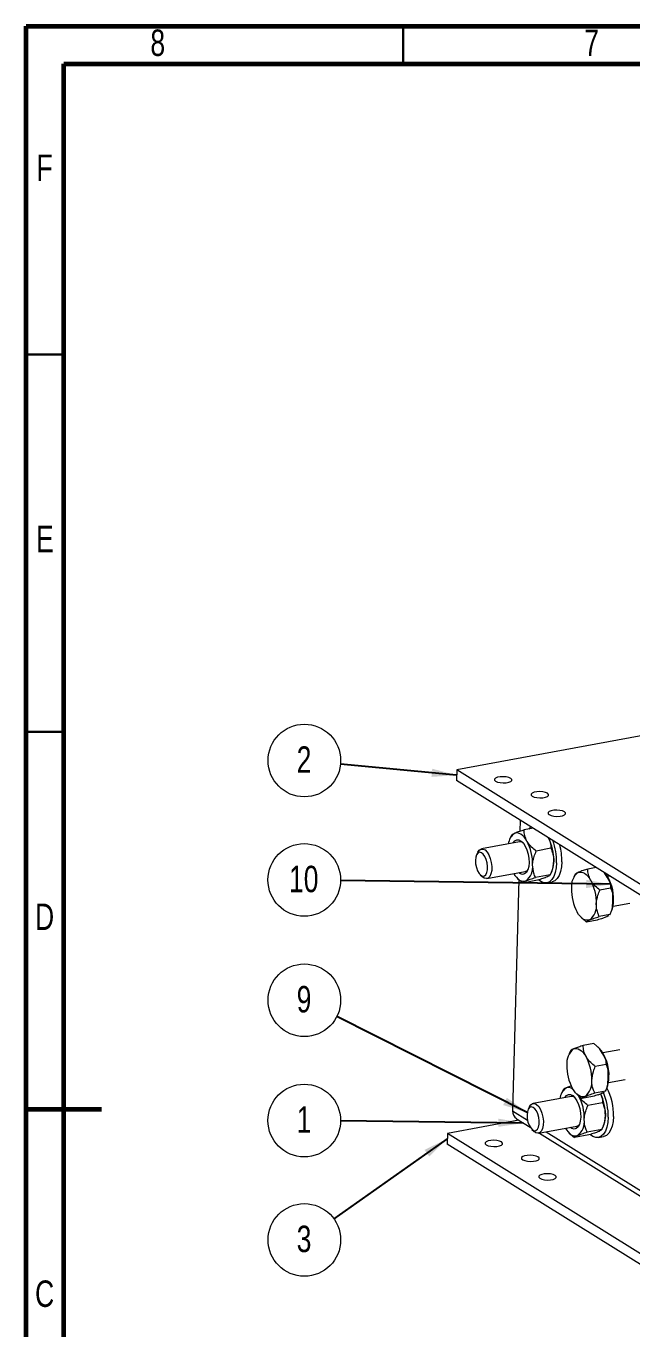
# Model space of a CAD drawing. Header units: millimetres. Extents: x 15 to 415, y 5 to 292.
# Drawn here: x 15 to 95.3, y 119.4 to 292 of the extents above; entities that cross this region are included whole.
import ezdxf

# ---------------------------------------------------------------- set-up
doc = ezdxf.new("R2010")
doc.units = ezdxf.units.MM
doc.styles.add('SLDTEXTSTYLE0', font='TXT', dxfattribs={"width": 0.75})
doc.dimstyles.new('SLDDIMSTYLE0', dxfattribs={"dimtxt": 0.18, "dimasz": 3.302, "dimexe": 0, "dimexo": 0.0625, "dimgap": 0, "dimtad": 0, "dimtih": 1, "dimtoh": 1, "dimdec": 0, "dimrnd": 1e-09, "dimzin": 0, "dimdsep": 46, "dimtxsty": 'Standard', "dimsah": 1, "dimcen": 0.09, "dimadec": 0, "dimazin": 0, "dimtfac": 3.302, "dimtdec": 0, "dimtofl": 0, "dimtmove": 0, "dimatfit": 3, "dimfxl": 1, "dimfrac": 2, "dimtolj": 1, "dimtzin": 0, "dimarcsym": 0})

# ---------------------------------------------------------------- blocks, each defined once
blk = doc.blocks.new('SW_NOTE_15')
at = {"color": 0, "linetype": 'Continuous', "lineweight": 0}
blk.add_circle((-3.92, -2.78), 4.81, dxfattribs=at)
at = {"color": 0, "linetype": 'Continuous', "lineweight": 0, "insert": (-3.96, -0.89), "char_height": 3.5, "attachment_point": 2, "style": 'SLDTEXTSTYLE0'}
blk.add_mtext('3', dxfattribs=at)
blk = doc.blocks.new('SW_NOTE_16')
at = {"color": 0, "linetype": 'Continuous', "lineweight": 0}
blk.add_circle((-4.81, 0.05), 4.81, dxfattribs=at)
at = {"color": 0, "linetype": 'Continuous', "lineweight": 0, "insert": (-4.84, 1.94), "char_height": 3.5, "attachment_point": 2, "style": 'SLDTEXTSTYLE0'}
blk.add_mtext('1', dxfattribs=at)
blk = doc.blocks.new('SW_NOTE_17')
at = {"color": 0, "linetype": 'Continuous', "lineweight": 0}
blk.add_circle((-4.29, 2.16), 4.81, dxfattribs=at)
at = {"color": 0, "linetype": 'Continuous', "lineweight": 0, "insert": (-4.33, 4.05), "char_height": 3.5, "attachment_point": 2, "style": 'SLDTEXTSTYLE0'}
blk.add_mtext('9', dxfattribs=at)
blk = doc.blocks.new('SW_NOTE_18')
at = {"color": 0, "linetype": 'Continuous', "lineweight": 0}
blk.add_circle((-4.81, 0.07), 4.81, dxfattribs=at)
at = {"color": 0, "linetype": 'Continuous', "lineweight": 0, "insert": (-4.88, 1.95), "char_height": 3.5, "attachment_point": 2, "style": 'SLDTEXTSTYLE0'}
blk.add_mtext('10', dxfattribs=at)
blk = doc.blocks.new('SW_NOTE_19')
at = {"color": 0, "linetype": 'Continuous', "lineweight": 0}
blk.add_circle((-4.78, 0.46), 4.81, dxfattribs=at)
at = {"color": 0, "linetype": 'Continuous', "lineweight": 0, "insert": (-4.82, 2.34), "char_height": 3.5, "attachment_point": 2, "style": 'SLDTEXTSTYLE0'}
blk.add_mtext('2', dxfattribs=at)

msp = doc.modelspace()

# ---------------------------------------------------------------- linework, layer by layer
at = {"color": 7, "linetype": 'Continuous', "lineweight": 60}
for p, q in [((15, 292), (415, 292)), ((15, 5), (15, 292)), ((20, 287), (410, 287)), ((20, 10), (20, 287)), ((15, 148.5), (25, 148.5))]:
    msp.add_line(p, q, dxfattribs=at)
at = {"color": 7, "linetype": 'Continuous', "lineweight": 30}
for p, q in [((65, 292), (65, 287)), ((15, 248.5), (20, 248.5)), ((15, 198.5), (20, 198.5))]:
    msp.add_line(p, q, dxfattribs=at)
at = {"color": 7, "linetype": 'Continuous', "lineweight": 15}
for p, q in [((123.82, 202.98), (72.1, 193.44)), ((72.1, 193.44), (72.06, 192.04)), ((105.02, 172.92), (72.1, 193.44)), ((104.98, 171.51), (72.06, 192.04)), ((80.51, 186.77), (80.47, 185.29)), ((79.35, 184.78), (79.17, 184.4)), ((82.23, 185.7), (81.03, 185.48)), ((80.42, 183.9), (75.36, 182.97)), ((84.57, 183.05), (82.63, 182.69)), ((74.9, 182.55), (74.72, 182.18)), ((75.2, 179.55), (75.51, 179.26)), ((76.09, 179.04), (81.15, 179.97)), ((84.47, 179.54), (82.54, 179.18)), ((84.47, 179.54), (84.45, 179.51)), ((84.46, 179.51), (84.65, 179.89)), ((87.79, 179.61), (87.61, 179.23)), ((90.56, 180.5), (89.47, 180.3)), ((92.01, 179.23), (91.68, 179.81)), ((80.3, 178.92), (79.5, 148.26)), ((80.15, 179.06), (80.33, 178.9)), ((80.33, 178.91), (80.85, 178.45)), ((82.78, 178.81), (80.85, 178.45)), ((84.03, 178.47), (84.72, 178.6)), ((92.41, 178.54), (92.01, 179.23)), ((92.37, 179.38), (92.08, 179.32)), ((92.49, 177.78), (91.07, 177.52)), ((92.74, 175.21), (92.76, 176.09)), ((92.76, 176.09), (92.79, 176.96)), ((92.39, 174.24), (92.51, 174.5)), ((92.81, 175.39), (95.04, 175.8)), ((88.6, 173.89), (88.77, 173.72)), ((88.78, 173.73), (89.29, 173.28)), ((90.71, 173.54), (89.29, 173.28)), ((92.4, 174.27), (90.98, 174.01)), ((91.45, 173.78), (91.87, 173.97)), ((91.79, 173.93), (91.82, 173.94)), ((91.87, 173.97), (92.29, 174.15)), ((92.4, 174.27), (92.37, 174.24)), ((90.28, 157.18), (88.86, 156.92)), ((90.28, 157.18), (91, 156.54)), ((87.19, 156.22), (87, 155.84)), ((90.88, 156.67), (90.8, 156.74)), ((91.4, 155.85), (91, 156.54)), ((91.8, 155.15), (91.4, 155.85)), ((93.71, 156.35), (91.47, 155.94)), ((91.88, 154.4), (90.46, 154.14)), ((92.13, 151.82), (92.16, 152.7)), ((92.16, 152.7), (92.18, 153.58)), ((92.2, 152.01), (94.43, 152.42)), ((86.19, 151.05), (86.01, 150.67)), ((87.99, 150.5), (88.16, 150.34)), ((88.17, 150.35), (88.68, 149.9)), ((91.79, 150.89), (90.37, 150.63)), ((90.84, 150.4), (91.26, 150.58)), ((91.18, 150.55), (91.21, 150.55)), ((91.26, 150.58), (91.69, 150.76)), ((91.79, 150.89), (91.77, 150.86)), ((91.78, 150.85), (91.9, 151.11)), ((81.74, 148.82), (81.56, 148.44)), ((87.26, 150.17), (82.2, 149.24)), ((90.1, 150.16), (88.68, 149.9)), ((91.41, 149.32), (89.47, 148.96)), ((80.34, 147.01), (70.85, 145.26)), ((80, 147.22), (81.82, 146.09)), ((70.85, 145.26), (70.81, 143.86)), ((103.76, 124.74), (70.85, 145.26)), ((82.05, 145.81), (82.35, 145.53)), ((82.93, 145.3), (87.99, 146.24)), ((83.05, 145.32), (112.92, 126.7)), ((87, 145.32), (87.17, 145.16)), ((87.18, 145.17), (87.69, 144.72)), ((89.62, 145.08), (87.69, 144.72)), ((91.32, 145.81), (89.38, 145.45)), ((91.32, 145.81), (91.29, 145.78)), ((91.3, 145.77), (91.49, 146.15)), ((103.73, 123.34), (70.81, 143.86)), ((90.87, 144.73), (91.56, 144.86))]:
    msp.add_line(p, q, dxfattribs=at)
at = {"color": 8, "linetype": 'Continuous', "lineweight": 15}
for p, q in [((79.5, 148.26), (81.47, 147.03)), ((83.94, 145.49), (112.42, 127.74))]:
    msp.add_line(p, q, dxfattribs=at)
at = {"color": 7, "linetype": 'Continuous', "lineweight": 15, "flags": 128}
for points in [[(79.26, 192.32), (79, 192.43), (78.64, 192.51), (78.24, 192.54), (77.84, 192.53), (77.49, 192.46), (77.23, 192.36), (77.09, 192.22), (77.1, 192.08), (77.24, 191.94), (77.5, 191.83), (77.86, 191.75), (78.26, 191.71), (78.66, 191.73), (79.01, 191.8), (79.27, 191.9), (79.41, 192.03), (79.41, 192.18), (79.26, 192.32)], [(84.11, 190.34), (83.85, 190.45), (83.49, 190.53), (83.09, 190.56), (82.69, 190.55), (82.34, 190.48), (82.08, 190.38), (81.94, 190.24), (81.95, 190.1), (82.09, 189.96), (82.35, 189.85), (82.71, 189.77), (83.11, 189.73), (83.51, 189.75), (83.86, 189.82), (84.12, 189.92), (84.26, 190.05), (84.26, 190.2), (84.11, 190.34)], [(86.38, 187.88), (86.11, 188), (85.76, 188.07), (85.36, 188.11), (84.96, 188.09), (84.6, 188.03), (84.34, 187.92), (84.21, 187.79), (84.21, 187.64), (84.35, 187.51), (84.62, 187.39), (84.97, 187.31), (85.37, 187.28), (85.78, 187.3), (86.13, 187.36), (86.39, 187.47), (86.52, 187.6), (86.52, 187.74), (86.38, 187.88)], [(81.4, 184), (81.21, 184.3), (81.01, 184.56), (80.8, 184.77), (80.59, 184.93), (80.37, 185.03), (80.16, 185.09), (79.95, 185.09), (79.75, 185.03)], [(81.71, 185.6), (81.78, 185.71), (81.91, 185.9)], [(79.58, 183.75), (79.59, 183.76), (79.8, 184.03), (80.06, 184.17), (80.34, 184.16), (80.64, 184.01), (80.92, 183.73), (81.18, 183.33), (81.4, 182.84), (81.57, 182.29), (81.66, 181.71), (81.68, 181.15)], [(74.57, 181.44), (74.59, 180.98), (74.69, 180.51), (74.84, 180.08), (75.05, 179.73), (75.28, 179.48), (75.52, 179.37), (75.75, 179.39), (75.95, 179.55), (76.09, 179.83), (76.17, 180.22), (76.18, 180.66), (76.12, 181.13), (76, 181.59), (75.82, 181.98), (75.6, 182.29), (75.36, 182.47), (75.12, 182.52), (74.9, 182.42), (74.73, 182.2), (74.61, 181.86), (74.57, 181.44)], [(74.9, 182.55), (75.07, 182.8), (75.3, 182.95), (75.56, 182.96), (75.84, 182.83), (76.11, 182.55), (76.35, 182.17), (76.54, 181.69), (76.67, 181.17), (76.73, 180.63), (76.72, 180.12), (76.63, 179.68), (76.48, 179.33), (76.27, 179.11), (76.02, 179.03), (75.74, 179.09), (75.51, 179.26)], [(86.02, 181.27), (85.97, 180.58), (85.84, 179.97), (85.65, 179.44), (85.4, 179.03), (85.09, 178.75), (84.75, 178.6), (84.72, 178.6)], [(79.66, 179.69), (79.8, 179.47), (80, 179.21), (80.21, 179), (80.43, 178.84), (80.64, 178.74), (80.86, 178.68), (81.06, 178.68), (81.26, 178.74)], [(81.68, 181.15), (81.63, 180.63), (81.51, 180.19), (81.33, 179.86), (81.09, 179.66), (80.82, 179.59), (80.52, 179.67), (80.31, 179.81)], [(85.33, 181.14), (85.28, 180.45), (85.15, 179.84), (84.96, 179.32), (84.71, 178.91), (84.4, 178.62), (84.06, 178.47), (83.69, 178.47), (83.31, 178.6), (82.99, 178.82)], [(88.19, 179.86), (88.39, 179.91), (88.6, 179.91), (88.81, 179.86), (89.03, 179.75), (89.24, 179.59), (89.45, 179.38), (89.65, 179.13), (89.84, 178.83)], [(89.7, 173.57), (89.5, 173.51), (89.3, 173.51), (89.08, 173.56), (88.87, 173.67), (88.65, 173.83), (88.45, 174.04), (88.25, 174.3), (88.06, 174.59)], [(92.17, 174.09), (91.99, 173.99), (91.82, 173.94)], [(87.58, 156.47), (87.78, 156.53), (87.99, 156.53), (88.2, 156.47), (88.42, 156.37), (88.63, 156.21), (88.84, 156), (89.04, 155.74), (89.23, 155.45)], [(90.88, 156.67), (90.9, 156.65), (91, 156.54)], [(86.42, 150.01), (86.43, 150.02), (86.64, 150.29), (86.9, 150.43), (87.18, 150.42), (87.48, 150.28), (87.76, 149.99), (88.03, 149.59), (88.24, 149.1), (88.41, 148.56), (88.5, 147.98), (88.52, 147.42)], [(89.09, 150.18), (88.9, 150.13), (88.69, 150.12), (88.48, 150.18), (88.26, 150.29), (88.05, 150.45), (87.84, 150.66), (87.64, 150.91), (87.45, 151.21)], [(91.56, 150.71), (91.38, 150.6), (91.21, 150.55)], [(81.41, 147.71), (81.43, 147.25), (81.53, 146.78), (81.68, 146.35), (81.89, 146), (82.12, 145.75), (82.36, 145.63), (82.59, 145.66), (82.79, 145.82), (82.93, 146.1), (83.01, 146.48), (83.03, 146.93), (82.97, 147.4), (82.84, 147.85), (82.66, 148.25), (82.44, 148.55), (82.2, 148.73), (81.96, 148.78), (81.74, 148.69), (81.57, 148.47), (81.46, 148.13), (81.41, 147.71)], [(81.74, 148.82), (81.91, 149.07), (82.14, 149.22), (82.4, 149.23), (82.68, 149.09), (82.95, 148.82), (83.19, 148.43), (83.38, 147.96), (83.51, 147.43), (83.57, 146.9), (83.56, 146.39), (83.47, 145.94), (83.32, 145.6), (83.11, 145.38), (82.86, 145.29), (82.58, 145.36), (82.35, 145.53)], [(88.52, 147.42), (88.47, 146.9), (88.35, 146.46), (88.17, 146.13), (87.93, 145.92), (87.66, 145.86), (87.36, 145.93), (87.15, 146.08)], [(92.17, 147.41), (92.12, 146.72), (91.99, 146.1), (91.8, 145.58), (91.55, 145.17), (91.24, 144.89), (90.9, 144.74), (90.53, 144.73), (90.15, 144.87), (89.83, 145.08)], [(92.86, 147.53), (92.81, 146.85), (92.68, 146.23), (92.49, 145.71), (92.24, 145.3), (91.93, 145.01), (91.59, 144.87), (91.56, 144.86)], [(86.5, 145.96), (86.64, 145.73), (86.84, 145.48), (87.05, 145.27), (87.27, 145.11), (87.48, 145), (87.7, 144.95), (87.9, 144.95), (88.1, 145.01)], [(78.01, 144.14), (77.75, 144.26), (77.39, 144.34), (76.99, 144.37), (76.59, 144.35), (76.24, 144.29), (75.98, 144.18), (75.84, 144.05), (75.84, 143.91), (75.98, 143.77), (76.25, 143.65), (76.6, 143.57), (77.01, 143.54), (77.41, 143.56), (77.76, 143.62), (78.02, 143.73), (78.16, 143.86), (78.15, 144), (78.01, 144.14)], [(82.86, 142.16), (82.6, 142.28), (82.24, 142.36), (81.84, 142.39), (81.44, 142.37), (81.09, 142.31), (80.83, 142.2), (80.69, 142.07), (80.69, 141.93), (80.83, 141.79), (81.1, 141.67), (81.45, 141.59), (81.86, 141.56), (82.26, 141.58), (82.61, 141.64), (82.87, 141.75), (83.01, 141.88), (83, 142.02), (82.86, 142.16)], [(85.12, 139.71), (84.86, 139.82), (84.51, 139.9), (84.1, 139.93), (83.7, 139.92), (83.35, 139.85), (83.09, 139.75), (82.95, 139.61), (82.96, 139.47), (83.1, 139.33), (83.36, 139.22), (83.72, 139.14), (84.12, 139.1), (84.52, 139.12), (84.87, 139.19), (85.13, 139.29), (85.27, 139.42), (85.27, 139.57), (85.12, 139.71)]]:
    msp.add_lwpolyline(points, dxfattribs=at)
at = {"color": 7, "linetype": 'Continuous', "lineweight": 15}
for centre, radius, start, end in [((80.88, 183.43), 1.96, 125.1925, 174.1154), ((80.5, 183.31), 0.602, 51.0436, 97.7693), ((75.89, 181.02), 6.26, 358.5085, 28.46), ((78.66, 181.53), 6.3, 358.5578, 27.5032), ((77.3, 181.3), 8.03, 358.8752, 20.1944), ((77.97, 181.42), 8.05, 358.8997, 14.9862), ((81.36, 181.34), 3.59, 336.0921, 0.5346), ((81.01, 180.55), 0.6, 283.0257, 329.9787), ((79.85, 180.58), 2.32, 307.4223, 6.9627), ((89.6, 178.02), 2.32, 127.4223, 186.9627), ((87.11, 176.36), 5.78, 357.5122, 35.746), ((84.34, 175.85), 6.26, 358.5085, 28.46), ((85.99, 176.17), 6.84, 6.6873, 20.2812), ((93.56, 177.58), 6.26, 178.5085, 208.46), ((89.08, 176.11), 3.8, 338.9444, 0.0357), ((88.3, 175.41), 2.32, 307.4223, 6.9627), ((89.79, 175.77), 3, 334.9287, 349.2979), ((88.99, 154.63), 2.32, 127.4223, 186.9627), ((83.73, 152.46), 6.26, 358.5085, 28.46), ((86.8, 153.02), 5.48, 356.9059, 41.12), ((92.95, 154.19), 6.26, 178.5085, 208.46), ((85.39, 152.78), 6.84, 6.6873, 20.2812), ((87.69, 152.02), 2.32, 307.4223, 6.9627), ((88.47, 152.72), 3.8, 338.9444, 0.0357), ((87.72, 149.69), 1.96, 125.1925, 174.1154), ((86.91, 150.43), 0.924, 52.188, 110.0464), ((82.74, 147.29), 6.26, 358.5085, 28.46), ((85.43, 147.79), 6.36, 358.6452, 25.6296), ((84.25, 147.58), 7.92, 358.748, 23.1928), ((89.18, 152.38), 3, 334.9287, 349.2979), ((85.23, 147.75), 7.64, 358.348, 27.759), ((87.35, 149.57), 0.602, 51.0436, 97.7693), ((80.65, 148.18), 1.15, 175.9348, 235.6077), ((86.69, 146.84), 2.32, 307.4223, 6.9627), ((88.2, 147.61), 3.59, 336.0921, 0.5346), ((87.86, 146.82), 0.6, 283.0257, 329.9787)]:
    msp.add_arc(centre, radius, start, end, dxfattribs=at)
for points, knots in [([(79.75, 185.03), (79.63, 184.97), (79.41, 184.87), (79.38, 184.8), (79.36, 184.77)], [0, 0, 0, 0, 0.572425, 1, 1, 1, 1]), ([(81.03, 185.48), (80.81, 185.41), (80.37, 185.27), (79.96, 185.12), (79.79, 185.05), (79.75, 185.03)], [0, 0, 0, 0, 0.432383, 0.879551, 1, 1, 1, 1]), ([(81.4, 184), (81.28, 184.25), (81.05, 184.75), (81.04, 185.23), (81.03, 185.48)], [0, 0, 0, 0, 0.503997, 1, 1, 1, 1]), ([(82.63, 182.69), (82.42, 182.87), (81.99, 183.22), (81.6, 183.67), (81.43, 183.95), (81.4, 184)], [0, 0, 0, 0, 0.432383, 0.879551, 1, 1, 1, 1]), ([(84.23, 184.45), (84.33, 184.23), (84.55, 183.76), (84.56, 183.29), (84.57, 183.05)], [0, 0, 0, 0, 0.479871, 1, 1, 1, 1]), ([(84.57, 183.05), (84.61, 182.94), (84.74, 182.66), (84.9, 182.14), (84.96, 181.67), (84.95, 181.41), (84.95, 181.38)], [0, 0, 0, 0, 0.211625, 0.570723, 0.940768, 1, 1, 1, 1]), ([(82.15, 180.86), (82.15, 180.9), (82.16, 181.15), (82.24, 181.64), (82.43, 182.22), (82.58, 182.57), (82.63, 182.69)], [0, 0, 0, 0, 0.059231, 0.41722, 0.788379, 1, 1, 1, 1]), ([(84.95, 181.38), (84.9, 180.98), (84.83, 180.36), (84.57, 179.76), (84.47, 179.54)], [0, 0, 0, 0, 0.627353, 1, 1, 1, 1]), ([(82.54, 179.18), (82.45, 179.37), (82.23, 179.88), (82.18, 180.48), (82.15, 180.86)], [0, 0, 0, 0, 0.372647, 1, 1, 1, 1]), ([(88.19, 179.86), (88.07, 179.8), (87.85, 179.69), (87.82, 179.63), (87.8, 179.6)], [0, 0, 0, 0, 0.572425, 1, 1, 1, 1]), ([(89.47, 180.3), (89.26, 180.23), (88.81, 180.09), (88.41, 179.95), (88.23, 179.87), (88.19, 179.86)], [0, 0, 0, 0, 0.432383, 0.879551, 1, 1, 1, 1]), ([(89.84, 178.83), (89.72, 179.08), (89.49, 179.58), (89.48, 180.06), (89.47, 180.3)], [0, 0, 0, 0, 0.503997, 1, 1, 1, 1]), ([(80.85, 178.45), (80.86, 178.49), (80.89, 178.55), (81.07, 178.65), (81.23, 178.72), (81.26, 178.74)], [0, 0, 0, 0, 0.432383, 0.879551, 1, 1, 1, 1]), ([(81.26, 178.74), (81.43, 178.81), (81.78, 178.94), (82.29, 179.1), (82.54, 179.18)], [0, 0, 0, 0, 0.503997, 1, 1, 1, 1]), ([(84.06, 179.26), (83.89, 179.19), (83.54, 179.05), (83.03, 178.89), (82.78, 178.81)], [0, 0, 0, 0, 0.503997, 1, 1, 1, 1]), ([(84.4, 179.44), (84.34, 179.4), (84.26, 179.34), (84.1, 179.27), (84.06, 179.26)], [0, 0, 0, 0, 0.787798, 1, 1, 1, 1]), ([(91.07, 177.52), (90.86, 177.69), (90.43, 178.04), (90.04, 178.5), (89.87, 178.77), (89.84, 178.83)], [0, 0, 0, 0, 0.432383, 0.879551, 1, 1, 1, 1]), ([(92.41, 178.54), (92.41, 178.53), (92.47, 178.27), (92.48, 178.02), (92.49, 177.78)], [0, 0, 0, 0, 0.038997, 1, 1, 1, 1]), ([(90.59, 175.69), (90.64, 176.08), (90.72, 176.7), (90.98, 177.3), (91.07, 177.52)], [0, 0, 0, 0, 0.628916, 1, 1, 1, 1]), ([(92.49, 177.78), (92.57, 177.59), (92.69, 177.33), (92.77, 177.04), (92.79, 176.96)], [0, 0, 0, 0, 0.717744, 1, 1, 1, 1]), ([(90.98, 174.01), (90.93, 174.13), (90.79, 174.43), (90.64, 174.96), (90.59, 175.41), (90.59, 175.66), (90.59, 175.69)], [0, 0, 0, 0, 0.23989, 0.591093, 0.952895, 1, 1, 1, 1]), ([(92.74, 175.21), (92.69, 175.04), (92.59, 174.72), (92.46, 174.42), (92.4, 174.27)], [0, 0, 0, 0, 0.535034, 1, 1, 1, 1]), ([(89.29, 173.28), (89.3, 173.31), (89.33, 173.38), (89.51, 173.48), (89.67, 173.55), (89.7, 173.57)], [0, 0, 0, 0, 0.432383, 0.879551, 1, 1, 1, 1]), ([(89.7, 173.57), (89.88, 173.64), (90.22, 173.77), (90.73, 173.93), (90.98, 174.01)], [0, 0, 0, 0, 0.503997, 1, 1, 1, 1]), ([(91.45, 173.78), (91.44, 173.78), (91.22, 173.7), (90.96, 173.62), (90.71, 173.54)], [0, 0, 0, 0, 0.038997, 1, 1, 1, 1]), ([(87.58, 156.47), (87.46, 156.41), (87.24, 156.31), (87.21, 156.24), (87.2, 156.22)], [0, 0, 0, 0, 0.5724247, 1, 1, 1, 1]), ([(88.86, 156.92), (88.65, 156.85), (88.21, 156.71), (87.8, 156.56), (87.62, 156.49), (87.58, 156.47)], [0, 0, 0, 0, 0.432383, 0.879551, 1, 1, 1, 1]), ([(89.23, 155.45), (89.12, 155.7), (88.89, 156.19), (88.87, 156.68), (88.86, 156.92)], [0, 0, 0, 0, 0.503997, 1, 1, 1, 1]), ([(90.46, 154.14), (90.25, 154.31), (89.82, 154.66), (89.43, 155.12), (89.27, 155.39), (89.23, 155.45)], [0, 0, 0, 0, 0.432383, 0.879551, 1, 1, 1, 1]), ([(89.99, 152.3), (90.03, 152.69), (90.11, 153.32), (90.37, 153.91), (90.46, 154.14)], [0, 0, 0, 0, 0.628916, 1, 1, 1, 1]), ([(91.8, 155.15), (91.8, 155.14), (91.86, 154.89), (91.87, 154.64), (91.88, 154.4)], [0, 0, 0, 0, 0.038997, 1, 1, 1, 1]), ([(91.88, 154.4), (91.97, 154.21), (92.08, 153.95), (92.16, 153.66), (92.18, 153.58)], [0, 0, 0, 0, 0.717744, 1, 1, 1, 1]), ([(90.37, 150.63), (90.32, 150.75), (90.18, 151.05), (90.03, 151.57), (89.98, 152.02), (89.98, 152.27), (89.99, 152.3)], [0, 0, 0, 0, 0.23989, 0.591093, 0.952895, 1, 1, 1, 1]), ([(86.59, 151.3), (86.47, 151.24), (86.25, 151.13), (86.22, 151.07), (86.2, 151.04)], [0, 0, 0, 0, 0.572425, 1, 1, 1, 1]), ([(87.3, 151.56), (87.28, 151.55), (87.04, 151.47), (86.81, 151.39), (86.63, 151.31), (86.59, 151.3)], [0, 0, 0, 0, 0.066189, 0.801843, 1, 1, 1, 1]), ([(89.47, 148.96), (89.26, 149.13), (88.83, 149.48), (88.44, 149.94), (88.27, 150.21), (88.24, 150.27)], [0, 0, 0, 0, 0.432383, 0.879551, 1, 1, 1, 1]), ([(89.09, 150.18), (89.27, 150.25), (89.61, 150.39), (90.12, 150.55), (90.37, 150.63)], [0, 0, 0, 0, 0.503997, 1, 1, 1, 1]), ([(90.84, 150.4), (90.83, 150.4), (90.61, 150.32), (90.35, 150.24), (90.1, 150.16)], [0, 0, 0, 0, 0.038997, 1, 1, 1, 1]), ([(91.12, 150.58), (91.2, 150.4), (91.4, 149.97), (91.4, 149.56), (91.41, 149.32)], [0, 0, 0, 0, 0.421474, 1, 1, 1, 1]), ([(92.13, 151.82), (92.08, 151.65), (91.99, 151.34), (91.85, 151.03), (91.79, 150.89)], [0, 0, 0, 0, 0.535034, 1, 1, 1, 1]), ([(88.68, 149.9), (88.7, 149.93), (88.73, 149.99), (88.9, 150.1), (89.06, 150.17), (89.09, 150.18)], [0, 0, 0, 0, 0.432383, 0.879551, 1, 1, 1, 1]), ([(88.99, 147.13), (88.99, 147.16), (89, 147.42), (89.08, 147.91), (89.27, 148.49), (89.42, 148.83), (89.47, 148.96)], [0, 0, 0, 0, 0.059231, 0.41722, 0.788379, 1, 1, 1, 1]), ([(91.41, 149.32), (91.46, 149.21), (91.59, 148.92), (91.74, 148.41), (91.8, 147.94), (91.79, 147.68), (91.79, 147.64)], [0, 0, 0, 0, 0.211625, 0.570723, 0.940768, 1, 1, 1, 1]), ([(89.38, 145.45), (89.3, 145.64), (89.07, 146.15), (89.02, 146.75), (88.99, 147.13)], [0, 0, 0, 0, 0.372647, 1, 1, 1, 1]), ([(91.79, 147.64), (91.75, 147.25), (91.67, 146.63), (91.41, 146.03), (91.32, 145.81)], [0, 0, 0, 0, 0.627353, 1, 1, 1, 1]), ([(88.1, 145.01), (88.28, 145.07), (88.62, 145.21), (89.13, 145.37), (89.38, 145.45)], [0, 0, 0, 0, 0.503997, 1, 1, 1, 1]), ([(90.9, 145.52), (90.73, 145.45), (90.38, 145.32), (89.88, 145.16), (89.62, 145.08)], [0, 0, 0, 0, 0.503997, 1, 1, 1, 1]), ([(91.24, 145.71), (91.18, 145.66), (91.1, 145.61), (90.94, 145.54), (90.9, 145.52)], [0, 0, 0, 0, 0.787798, 1, 1, 1, 1]), ([(87.69, 144.72), (87.7, 144.75), (87.73, 144.82), (87.91, 144.92), (88.07, 144.99), (88.1, 145.01)], [0, 0, 0, 0, 0.432383, 0.879551, 1, 1, 1, 1])]:
    msp.add_open_spline(points, degree=3, knots=knots, dxfattribs=at)

# ---------------------------------------------------------------- block references
at = {"color": 7, "linetype": 'Continuous', "lineweight": 0}
for name, p in [('SW_NOTE_19', (56.67, 194.22)), ('SW_NOTE_18', (56.69, 178.79)), ('SW_NOTE_17', (56.18, 160.76)), ('SW_NOTE_16', (56.69, 146.93)), ('SW_NOTE_15', (55.81, 133.94))]:
    msp.add_blockref(name, p, dxfattribs=at)

# ---------------------------------------------------------------- texts
at = {"color": 7, "linetype": 'Continuous', "lineweight": 0, "char_height": 3.5, "attachment_point": 2, "style": 'SLDTEXTSTYLE0'}
for s, insert in [('8', (32.46, 291.54)), ('7', (89.96, 291.54)), ('F', (17.46, 274.98)), ('E', (17.51, 225.79)), ('D', (17.46, 175.73)), ('C', (17.46, 125.79))]:
    msp.add_mtext(s, dxfattribs=dict(at, insert=insert))

# ---------------------------------------------------------------- leaders
at = {"color": 7, "linetype": 'Continuous', "lineweight": 0}
for points in [[(72.08, 192.74), (56.67, 194.22)], [(92.55, 178.28), (56.69, 178.79)], [(81.44, 148.03), (56.18, 160.76)], [(80.91, 146.65), (56.69, 146.93)], [(70.83, 144.56), (55.81, 133.94)]]:
    msp.add_leader(points, dimstyle='SLDDIMSTYLE0', dxfattribs=at)

doc.saveas('drawing.dxf')
